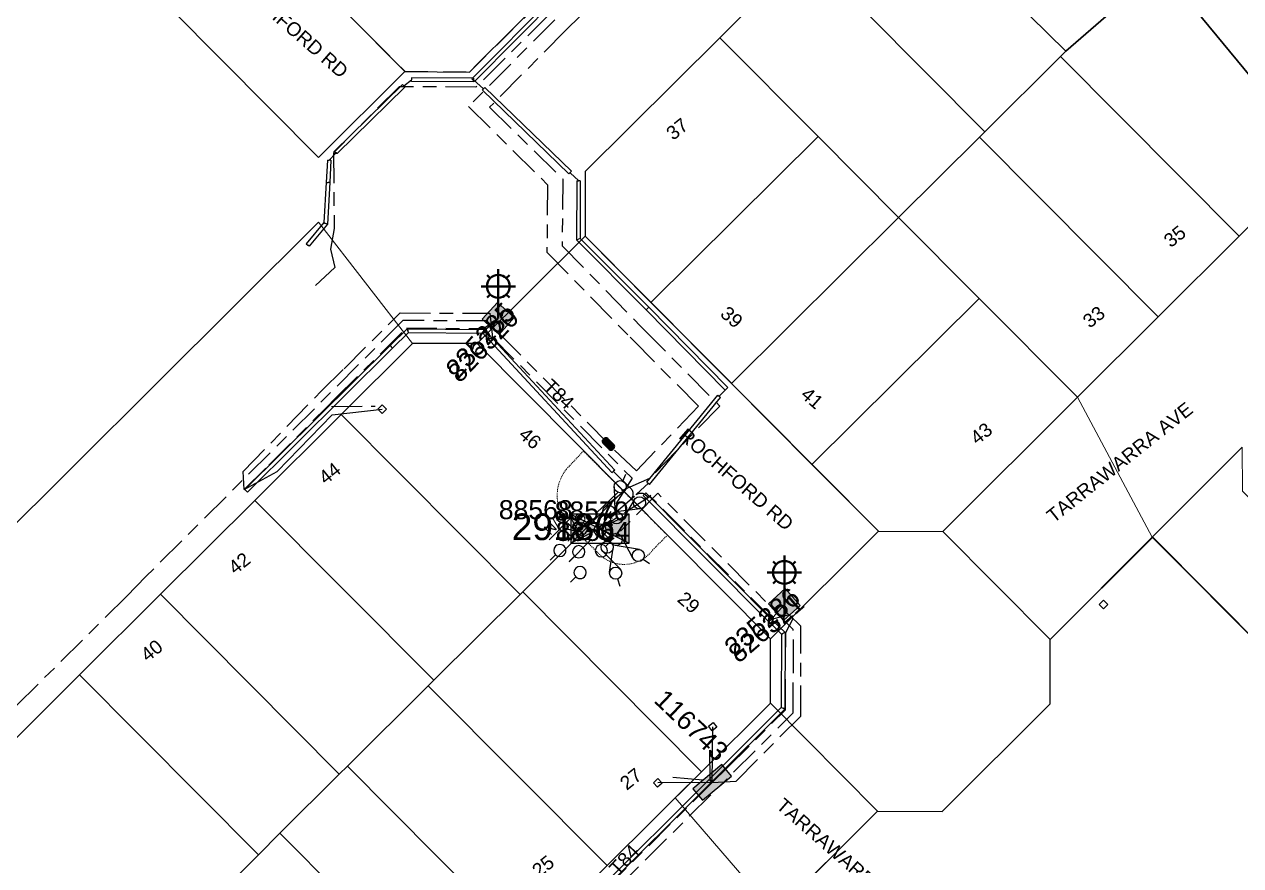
# Model space of a CAD drawing. Header units: metres. Extents: x 293673 to 295365, y 6233764 to 6235163.
# Drawn here: x 294032.5 to 294192.4, y 6234085.8 to 6234196.4 of the extents above; entities that cross this region are included whole.
import ezdxf
from ezdxf.enums import TextEntityAlignment as Align

# ---------------------------------------------------------------- set-up
doc = ezdxf.new("R2010")
doc.units = ezdxf.units.M
for name, pattern in [('Cable Exist UG', [8.2, 4, -1.2, 1.8, -1.2]), ('Dash', [5, 3, -2]), ('HIDDEN', [0.375, 0.25, -0.125]), ('HIDDEN2', [0.1875, 0.125, -0.0625])]:
    doc.linetypes.add(name, pattern=pattern)
doc.layers.get('0').update_dxf_attribs({"color": 6})
for name, color, linetype in [('_USER new lots', 250, 'Continuous'), ('Duct_SP_EXT', 7, 'Continuous'), ('Equip_HV_EXT', 7, 'Continuous'), ('Equip_LV_EXT', 7, 'Continuous'), ('Equip_SP_SL_EXT', 7, 'Continuous'), ('Mains_HV_EXT', 7, 'Continuous'), ('Mains_LV_EXT', 7, 'Continuous'), ('Mains_LV_SL_EXT', 7, 'Continuous'), ('Notes', 7, 'Continuous'), ('Services_SP_EXT', 7, 'Continuous'), ('Sub_SP_EXT', 7, 'Continuous'), ('SupportsUG_SP_LV_EXT', 7, 'Continuous'), ('SupportsUG_SP_LV_SL_EXT', 7, 'Continuous'), ('Trench_SP_EXT', 7, 'Continuous')]:
    doc.layers.add(name, color=color, linetype=linetype)
for name, color, linetype, lineweight in [('Cadastre Developer_SP_EXT', 9, 'Continuous', 5), ('Cadastre Land Parcels_SP_EXT', 9, 'Continuous', 5), ('Cadastre Other Property_SP_EXT', 9, 'HIDDEN', 5), ('Cadastre Roads_SP_EXT', 9, 'Continuous', 5)]:
    doc.layers.add(name, color=color, linetype=linetype, lineweight=lineweight)
doc.styles.add('COLUMN_LABEL', font='arial.ttf')
doc.styles.add('iecARIAL', font='arial.ttf', dxfattribs={"height": 2})
doc.styles.add('POLE_LABEL', font='arial.ttf')
doc.styles.get("Standard").update_dxf_attribs({"font": 'arial.ttf'})
doc.styles.add('SWITCH_LABEL', font='arial.ttf', dxfattribs={"height": 2.5})

# ---------------------------------------------------------------- blocks, each defined once
blk = doc.blocks.new('SUB_PADMOUNT_EXT')
for points in [[(0, 0), (-3.84, 1.92), (-3.84, -1.92)], [(0, 0), (3.84, 1.92), (3.84, -1.92)]]:
    blk.add_hatch(color=256).paths.add_polyline_path(points)
for p, q in [((3.84, 1.92), (-3.84, -1.92)), ((-3.84, 1.92), (3.84, -1.92))]:
    blk.add_line(p, q)
blk.add_lwpolyline([(-3.84, -1.92), (3.84, -1.92), (3.84, 1.92), (-3.84, 1.92)], close=True)
for tag, height, flags, p in [('ASSET_NUM', 3.5, 8, (2, 2)), ('STREET_CODE', 0.2, 9, (1.5, 0)), ('CONSTRUCTED_VOLTAGE', 0.2, 9, (1.5, -0.2)), ('OPERATING_VOLTAGE', 0.2, 9, (1.5, -0.6)), ('ORIENTATION', 0.2, 9, (1.5, -0.8)), ('OWNED_BY', 0.2, 9, (1.5, -1)), ('OPERATED_BY', 0.2, 9, (1.5, -1.2)), ('SECONDARY_VOLTAGE', 0.2, 9, (1.5, -1.6)), ('NO_PHASES', 0.2, 9, (1.5, -0.4)), ('MAINTAINED_BY', 0.2, 9, (1.5, -1.4)), ('STATE', 0.2, 9, (1.5, -1.8)), ('SUBSTATION_TYPE', 0.2, 9, (1.5, -2.2)), ('STREETNAME', 0.2, 9, (1.5, -3)), ('SUBURB', 0.2, 9, (1.5, -3.2)), ('PARENT', 0.2, 9, (1.5, -2)), ('USAGE', 0.2, 9, (1.5, -2.4)), ('LEGEND', 0.2, 9, (1.5, -2.6)), ('LOCATION', 0.2, 9, (1.5, -2.8)), ('Z', 0.2, 1, (1.5, -3.6)), ('NOTES', 0.2, 9, (1.5, -3.4))]:
    blk.add_attdef(tag, text='', height=height, dxfattribs=dict(flags=flags)).set_placement(p, align=Align.MIDDLE_LEFT)
blk = doc.blocks.new('COLUMN_EXT')
blk.add_hatch(color=256).paths.add_polyline_path([(-1.49, 1.48), (-1.49, -1.49), (1.48, -1.49), (1.48, 1.48)])
blk.add_lwpolyline([(-1.49, -1.49), (1.48, -1.49), (1.48, 1.48), (-1.49, 1.48)], close=True)
for tag, height, style, flags, p in [('ASSET_NUM', 2.5, 'COLUMN_LABEL', 8, (2, 2)), ('STRUCTURE_PLANT_NUMBER', 0.2, 'POLE_LABEL', 9, (1.81, 0.03)), ('STREET_CODE', 0.2, 'COLUMN_LABEL', 9, (1.81, -0.2))]:
    blk.add_attdef(tag, text='', height=height, dxfattribs=dict(style=style, flags=flags)).set_placement(p, align=Align.MIDDLE_LEFT)
at = {"flags": 9}
for tag, p in [('COLUMN_TYPE', (1.81, -0.4)), ('OWNED_BY', (1.81, -0.6)), ('STATE', (1.81, -0.8)), ('USAGE', (1.81, -1)), ('STREETNAME', (1.81, -1.6)), ('LEGEND', (1.81, -1.2)), ('LOCATION', (1.81, -1.4)), ('SUBURB', (1.81, -1.8)), ('NOTES', (1.81, -2))]:
    blk.add_attdef(tag, text='', height=0.2, dxfattribs=at).set_placement(p, align=Align.MIDDLE_LEFT)
at = {"flags": 1}
blk.add_attdef('Z', (1.81, -2.35), '', height=0.2, dxfattribs=at)
blk = doc.blocks.new('PILLAR_EXT')
blk.add_hatch(color=256).paths.add_polyline_path([(-2.475, 0.99), (-2.475, -0.99), (2.475, -0.99), (2.475, 0.99)])
blk.add_lwpolyline([(-2.475, -0.99), (2.475, -0.99), (2.475, 0.99), (-2.475, 0.99)], close=True)
at = {"style": 'iecARIAL', "flags": 8}
blk.add_attdef('ASSET_NUM', (1.5, 3.5), '', height=2.5, dxfattribs=at)
for tag, p, flags in [('OWNED_BY', (0, -0.2), 9), ('STATE', (0, -0.4), 9), ('SUPPORT_TYPE', (0, -0.6), 9), ('STREETNAME', (0, -1.8), 9), ('USAGE', (0, -0.8), 9), ('LEGEND', (0, -1), 9), ('LOCATION', (0, -1.2), 9), ('NOTES', (0, -1.4), 9), ('PARENT', (0, -1.6), 9), ('SUBURB', (0, -2), 1)]:
    blk.add_attdef(tag, p, '', height=0.2, dxfattribs=dict(flags=flags))
blk = doc.blocks.new('SL_LANTERN_EXT')
at = {"lineweight": 40}
for p, q in [((0, 1.97), (0, 6.47)), ((-1.46, 5.68), (-1.06, 5.28)), ((1.46, 5.68), (1.06, 5.28)), ((-2.25, 4.22), (2.25, 4.22)), ((-1.46, 2.76), (-1.06, 3.16)), ((0, 0), (0, 2.72)), ((1.46, 2.76), (1.06, 3.16))]:
    blk.add_line(p, q, dxfattribs=at)
blk.add_circle((0, 4.22), 1.5, dxfattribs=at)
at = {"style": 'iecARIAL', "flags": 8}
blk.add_attdef('ASSET_NUM', (1.5, 1.5), '', height=2.5, dxfattribs=at)
for tag, p, height, flags in [('OPERATING_VOLTAGE', (0.98, -1.65), 0.2, 9), ('CONSTRUCTED_VOLTAGE', (0.98, -0.65), 0.2, 9), ('CONTROL_TYPE', (0.98, -0.85), 0.2, 9), ('LANTERN_PURPOSE', (0.98, -1.05), 0.2, 9), ('LANTERN_TYPE', (0.98, -1.25), 0.2, 9), ('NO_PHASES', (0.98, -1.45), 0.2, 9), ('LNUMBER', (2.18, -3.25), 2.5, 8), ('ORIENTATION', (0.98, -1.85), 0.2, 9), ('OWNED_BY', (0.98, -2.05), 0.2, 9), ('STATE', (0.98, -2.25), 0.2, 9), ('USAGE', (0.98, -2.45), 0.2, 9), ('CEXIST', (0.98, -2.65), 0.2, 9), ('CNEW', (0.98, -2.85), 0.2, 9), ('CNUMBER', (0.98, -3.05), 0.2, 9), ('CREMOVE', (0.98, -3.25), 0.2, 9), ('CREPLACE', (0.98, -3.45), 0.2, 9), ('LKINGHEIGHT', (0.98, -3.65), 0.2, 9), ('LBRACKET', (0.98, -3.85), 0.2, 9), ('LBRACKETVOCAB', (0.98, -4.05), 0.2, 9), ('LCATEGORY', (0.98, -4.25), 0.2, 9), ('LCHARGE1', (0.98, -4.45), 0.2, 9), ('LCHARGE1PERCENT', (0.98, -4.65), 0.2, 9), ('LCHARGE2', (0.98, -4.85), 0.2, 9), ('LCHARGE2PERCENT', (0.98, -5.05), 0.2, 9), ('LCHARGE3', (0.98, -5.25), 0.2, 9), ('LCHARGE3PERCENT', (0.98, -5.45), 0.2, 9), ('LEXIST', (0.98, -5.65), 0.2, 9), ('LLAMP', (0.98, -5.85), 0.2, 9), ('LLAMPVOCAB', (0.98, -6.05), 0.2, 9), ('LMAST', (0.98, -6.25), 0.2, 9), ('LMASTVOCAB', (0.98, -6.45), 0.2, 9), ('LNEW', (0.98, -6.65), 0.2, 9), ('LANTNUMBER', (0.98, -6.85), 0.2, 9), ('LOUTREACH', (0.98, -7.25), 0.2, 9), ('LOUTREACHVOCAB', (0.98, -7.45), 0.2, 9), ('LRATECODE', (0.98, -7.65), 0.2, 9), ('LREMOVE', (0.98, -7.85), 0.2, 9), ('LREPLACE', (0.98, -8.05), 0.2, 9), ('STREETNAME', (0.98, -9.25), 0.2, 9), ('SUBURB', (0.98, -9.45), 0.2, 1), ('LTYPE', (0.98, -8.25), 0.2, 9), ('LTYPEVOCAB', (0.98, -8.45), 0.2, 9), ('LEGEND', (0.98, -8.65), 0.2, 9), ('LOCATION', (0.98, -8.85), 0.2, 9), ('NOTES', (0.98, -9.05), 0.2, 9)]:
    blk.add_attdef(tag, p, '', height=height, dxfattribs=dict(flags=flags))
blk = doc.blocks.new('CCP_EXT')
at = {"flags": 9}
for tag, p in [('LIFE_SUPPORT', (0, -1.6)), ('STATE', (0, -1.8)), ('NOTES', (0, -2))]:
    blk.add_attdef(tag, text='', height=0.2, dxfattribs=at).set_placement(p, align=Align.MIDDLE_LEFT)
blk.add_wipeout([(0, 0.57), (0.57, 0), (0, -0.57), (-0.57, 0)])
blk.add_lwpolyline([(-0.57, 0), (0, 0.57), (0.57, 0), (0, -0.57), (-0.57, 0)])
at = {"flags": 1}
blk.add_attdef('Z', (0, 0), '', height=0.2, dxfattribs=at)
at = {"flags": 9}
for tag, p in [('CCP_TYPE', (0, 0)), ('CONSTRUCTED_VOLTAGE', (0, -0.2)), ('OPERATING_VOLTAGE', (0, -0.6)), ('ORIENTATION', (0, -0.8)), ('OWNED_BY', (0, -1)), ('NO_PHASES', (0, -0.4)), ('USAGE', (0, -1.2)), ('LEGEND', (0, -1.4))]:
    blk.add_attdef(tag, text='', height=0.2, dxfattribs=at).set_placement(p, align=Align.MIDDLE_LEFT)
blk = doc.blocks.new('HV_STJ_EXT')
h = blk.add_hatch(color=256)
edge = h.paths.add_edge_path()
edge.add_ellipse((-0.59, 0.13), major_axis=(0.226, 0.226), ratio=1, start_angle=45, end_angle=135)
edge.add_line((-0.91, 0.13), (-0.91, -0.13))
edge.add_ellipse((-0.59, -0.13), major_axis=(0.226, 0.226), ratio=1, start_angle=135, end_angle=225)
edge.add_line((-0.59, -0.45), (0.59, -0.45))
edge.add_ellipse((0.59, -0.13), major_axis=(-0.226, 0.226), ratio=1, start_angle=135, end_angle=225)
edge.add_line((0.91, -0.13), (0.91, 0.13))
edge.add_ellipse((0.59, 0.13), major_axis=(-0.226, 0.226), ratio=1, start_angle=225, end_angle=315)
edge.add_line((0.59, 0.45), (-0.59, 0.45))
blk.add_lwpolyline([(-0.91, 0.13), (-0.91, -0.13, 0.414214), (-0.59, -0.45), (0.59, -0.45, 0.414214), (0.91, -0.13), (0.91, 0.13, 0.414214), (0.59, 0.45), (-0.59, 0.45, 0.414214)], format="xyb", close=True)
for tag, flags, p in [('ORIENTATION', 9, (1.5, 0)), ('Z', 1, (1.5, -0.8)), ('USAGE', 9, (1.5, -0.2)), ('LEGEND', 9, (1.5, -0.4)), ('NOTES', 9, (1.5, -0.6))]:
    blk.add_attdef(tag, text='', height=0.2, dxfattribs=dict(flags=flags)).set_placement(p, align=Align.MIDDLE_LEFT)
blk = doc.blocks.new('LV_UG_DFUSE_CLOSED_EXT')
for points in [[(1, 0), (0, 0)], [(5.04, 0.73), (2.16, -0.72)], [(5.05, -0.71), (2.16, 0.72)], [(6.2, 0.01), (7.2, 0.01)]]:
    blk.add_lwpolyline(points)
for centre in [(1.8, 0), (5.4, 0.01)]:
    blk.add_circle(centre, 0.8)
at = {"flags": 9}
for tag, p in [('ACTUAL_STATUS', (0, 0)), ('CONSTRUCTED_VOLTAGE', (0, -0.2)), ('OPERATING_VOLTAGE', (0, -0.6)), ('ORIENTATION', (0, -0.8)), ('STATE', (0, -1)), ('SWITCH_TYPE', (0, -1.2)), ('NO_PHASES', (0, -0.4)), ('USAGE', (0, -1.4)), ('NOTES', (0, -1.6))]:
    blk.add_attdef(tag, text='', height=0.2, dxfattribs=at).set_placement(p, align=Align.MIDDLE_LEFT)
at = {"flags": 1}
blk.add_attdef('Z', (0, 0), '', height=0.2, dxfattribs=at)
blk = doc.blocks.new('SWG_HOLEC_SU_NO_EXT')
blk.add_line((1.8, -2), (5.8, -2))
for points in [[(1, 0), (0, 0)], [(6.6, 0), (7.6, 0)]]:
    blk.add_lwpolyline(points)
for points in [[(1.8, -0.8, 1), (1.8, 0.8, 1)], [(5.8, -0.8, 1), (5.8, 0.8, 1)]]:
    blk.add_lwpolyline(points, format="xyb", close=True)
at = {"insert": (5.31, -3.64), "char_height": 1.4, "width": 3.8863, "attachment_point": 1, "rotation": 180}
blk.add_mtext('{\\fArial|b0|i0|c0|p34;N/O}', dxfattribs=at)
at = {"style": 'SWITCH_LABEL', "flags": 8}
blk.add_attdef('ASSET_NUM', text='', height=2.5, rotation=179.9544, dxfattribs=at).set_placement((-2.4, 0), align=Align.MIDDLE_LEFT)
at = {"flags": 1}
blk.add_attdef('Z', (0, 0), '', height=0.2, dxfattribs=at)
at = {"flags": 9}
for tag, p in [('ACTUAL_STATUS', (0, -0.4)), ('CONSTRUCTED_VOLTAGE', (0, -0.6)), ('OPERATING_VOLTAGE', (0, -1)), ('ORIENTATION', (0, -1.2)), ('OWNED_BY', (0, -1.4)), ('NO_PHASES', (0, -0.8)), ('PARENT', (0, -1.6)), ('STATE', (0, -1.8)), ('SWITCH_TYPE', (0, -2)), ('STREETNAME', (0, -2.6)), ('SUBURB', (0, -2.8)), ('USAGE', (0, -2.2)), ('LOCATION', (0, -2.4)), ('NOTES', (0, -3))]:
    blk.add_attdef(tag, text='', height=0.2, dxfattribs=at).set_placement(p, align=Align.MIDDLE_LEFT)
at = {"style": 'SWITCH_LABEL', "flags": 9}
blk.add_attdef('STREET_CODE', text='', height=0.2, dxfattribs=at).set_placement((0, -0.2), align=Align.MIDDLE_LEFT)
blk = doc.blocks.new('SWG_HOLEC_SU_EXT')
blk.add_line((1.8, -2), (5.8, -2))
for points in [[(1, 0), (0, 0)], [(6.6, 0), (7.6, 0)]]:
    blk.add_lwpolyline(points)
for points in [[(1.8, -0.8, 1), (1.8, 0.8, 1)], [(5.8, -0.8, 1), (5.8, 0.8, 1)]]:
    blk.add_lwpolyline(points, format="xyb", close=True)
at = {"style": 'SWITCH_LABEL', "flags": 8}
blk.add_attdef('ASSET_NUM', text='', height=2.5, rotation=179.9544, dxfattribs=at).set_placement((-2.4, 0), align=Align.MIDDLE_LEFT)
at = {"flags": 1}
blk.add_attdef('Z', (0, 0), '', height=0.2, dxfattribs=at)
at = {"flags": 9}
for tag, p in [('ACTUAL_STATUS', (0, -0.4)), ('CONSTRUCTED_VOLTAGE', (0, -0.6)), ('OPERATING_VOLTAGE', (0, -1)), ('ORIENTATION', (0, -1.2)), ('OWNED_BY', (0, -1.4)), ('NO_PHASES', (0, -0.8)), ('PARENT', (0, -1.6)), ('STATE', (0, -1.8)), ('SWITCH_TYPE', (0, -2)), ('STREETNAME', (0, -2.6)), ('SUBURB', (0, -2.8)), ('USAGE', (0, -2.2)), ('LOCATION', (0, -2.4)), ('NOTES', (0, -3))]:
    blk.add_attdef(tag, text='', height=0.2, dxfattribs=at).set_placement(p, align=Align.MIDDLE_LEFT)
at = {"style": 'SWITCH_LABEL', "flags": 9}
blk.add_attdef('STREET_CODE', text='', height=0.2, dxfattribs=at).set_placement((0, -0.2), align=Align.MIDDLE_LEFT)
blk = doc.blocks.new('A$C12BB781C')
at = {"layer": '_USER new lots'}
for p, q in [((294167.33, 6234115.55), (294180.84, 6234128.98)), ((294167.31, 6234107.07), (294167.33, 6234115.55)), ((294153.13, 6234092.96), (294167.31, 6234107.07)), ((294131.14, 6234079.55), (294144.64, 6234092.98)), ((294144.64, 6234092.98), (294153.13, 6234092.96))]:
    blk.add_line(p, q, dxfattribs=at)
at = {"layer": '_USER new lots', "transparency": 33554684}
blk.add_line((294180.84, 6234128.98), (294239.74, 6234069.64), dxfattribs=at)
at = {"layer": '_USER new lots', "linetype": 'Continuous'}
for points in [[(294180.26, 6234202.29), (294160, 6234228.53), (294159.06, 6234227.8), (294158.13, 6234227.07), (294157.21, 6234226.33), (294156.29, 6234225.59), (294155.37, 6234224.84), (294154.46, 6234224.08), (294153.56, 6234223.32), (294152.66, 6234222.55), (294151.76, 6234221.78), (294150.87, 6234221), (294149.99, 6234220.21), (294149.11, 6234219.42), (294148.24, 6234218.62), (294147.37, 6234217.82), (294146.5, 6234217.01), (294145.65, 6234216.2), (294169.4, 6234192.83), (294180.26, 6234202.29)], [(294092.09, 6234191.2), (294109.43, 6234208.44), (294097.56, 6234220.38), (294074.87, 6234197.81), (294082.49, 6234190.15), (294091, 6234190.1), (294092.09, 6234191.2)], [(294168.69, 6234192.12), (294169.4, 6234192.83), (294145.65, 6234216.2), (294144.79, 6234215.38), (294143.95, 6234214.55), (294143.11, 6234213.72), (294135.24, 6234205.9), (294158.75, 6234182.26), (294168.69, 6234192.12)], [(294203.51, 6234179), (294204.2, 6234179.56), (294204.9, 6234180.11), (294205.61, 6234180.66), (294206.31, 6234181.2), (294207.03, 6234181.74), (294207.74, 6234182.27), (294208.47, 6234182.79), (294209.19, 6234183.31), (294209.92, 6234183.83), (294210.66, 6234184.33), (294211.39, 6234184.83), (294212.14, 6234185.33), (294212.88, 6234185.82), (294213.63, 6234186.3), (294196.06, 6234213.84), (294191.99, 6234210.93), (294181.93, 6234203.75), (294202.82, 6234178.44), (294203.51, 6234179)], [(294158.04, 6234181.55), (294158.75, 6234182.26), (294135.24, 6234205.9), (294123.89, 6234194.61), (294136.82, 6234181.63), (294147.4, 6234170.98), (294158.04, 6234181.55)], [(294195.25, 6234171.58), (294195.91, 6234172.23), (294196.58, 6234172.87), (294197.25, 6234173.52), (294197.93, 6234174.15), (294198.61, 6234174.78), (294199.3, 6234175.4), (294199.99, 6234176.02), (294200.69, 6234176.63), (294201.39, 6234177.24), (294202.1, 6234177.84), (294202.82, 6234178.44), (294181.93, 6234203.75), (294180.26, 6234202.29), (294169.4, 6234192.83), (294168.69, 6234192.12), (294192.17, 6234168.52), (294195.25, 6234171.58)], [(294136.82, 6234181.63), (294123.89, 6234194.61), (294106.2, 6234177.01), (294106.18, 6234168.53), (294114.85, 6234159.81), (294136.82, 6234181.63)], [(294192.17, 6234168.52), (294168.69, 6234192.12), (294158.75, 6234182.26), (294158.04, 6234181.55), (294181.54, 6234157.94), (294192.17, 6234168.52)], [(294147.4, 6234170.98), (294136.82, 6234181.63), (294114.85, 6234159.81), (294125.43, 6234149.17), (294147.4, 6234170.98)], [(294181.54, 6234157.94), (294158.04, 6234181.55), (294147.4, 6234170.98), (294157.98, 6234160.36), (294170.9, 6234147.36), (294181.54, 6234157.94)], [(294157.98, 6234160.36), (294147.4, 6234170.98), (294125.43, 6234149.17), (294136.01, 6234138.53), (294157.98, 6234160.36)], [(294170.9, 6234147.36), (294157.98, 6234160.36), (294136.01, 6234138.53), (294144.74, 6234129.76), (294153.23, 6234129.73), (294170.9, 6234147.36)], [(294097.98, 6234121.81), (294111.25, 6234135.06), (294092, 6234154.42), (294083.51, 6234154.45), (294074.11, 6234145.1), (294097.63, 6234121.46), (294097.98, 6234121.81)], [(294130.54, 6234107.16), (294130.56, 6234115.65), (294111.25, 6234135.06), (294097.98, 6234121.81), (294121.5, 6234098.17), (294130.54, 6234107.16)], [(294121.5, 6234098.17), (294097.98, 6234121.81), (294097.63, 6234121.46), (294086.28, 6234110.18), (294085.57, 6234109.47), (294109.09, 6234085.83), (294121.5, 6234098.17)], [(294109.09, 6234085.83), (294085.57, 6234109.47), (294074.94, 6234098.89), (294098.45, 6234075.25), (294109.09, 6234085.83)]]:
    blk.add_lwpolyline(points, close=True, dxfattribs=at)

msp = doc.modelspace()

# ---------------------------------------------------------------- linework, layer by layer
at = {"layer": 'Cadastre Developer_SP_EXT', "linetype": 'Dash'}
msp.add_lwpolyline([(294109.33, 6234208.39), (294097.56, 6234220.38), (294074.87, 6234197.81), (294082.53, 6234190.17), (294091.02, 6234190.11), (294100.09, 6234199.1), (294109.33, 6234208.39)], close=True, dxfattribs=at)
at = {"layer": 'Cadastre Land Parcels_SP_EXT', "linetype": 'Continuous'}
for points in [[(294180.26, 6234202.29), (294160, 6234228.53), (294159.06, 6234227.8), (294158.13, 6234227.07), (294157.21, 6234226.33), (294156.29, 6234225.59), (294155.37, 6234224.84), (294154.46, 6234224.08), (294153.56, 6234223.32), (294152.66, 6234222.55), (294151.76, 6234221.78), (294150.87, 6234221), (294149.99, 6234220.21), (294149.11, 6234219.42), (294148.24, 6234218.62), (294147.37, 6234217.82), (294146.5, 6234217.01), (294145.65, 6234216.2), (294169.4, 6234192.83), (294180.26, 6234202.29)], [(294092.09, 6234191.2), (294109.43, 6234208.44), (294097.56, 6234220.38), (294074.87, 6234197.81), (294082.49, 6234190.15), (294091, 6234190.1), (294092.09, 6234191.2)], [(294168.69, 6234192.12), (294169.4, 6234192.83), (294145.65, 6234216.2), (294144.79, 6234215.38), (294143.95, 6234214.55), (294143.11, 6234213.72), (294135.24, 6234205.9), (294158.75, 6234182.26), (294168.69, 6234192.12)], [(294203.51, 6234179), (294204.2, 6234179.56), (294204.9, 6234180.11), (294205.61, 6234180.66), (294206.31, 6234181.2), (294207.03, 6234181.74), (294207.74, 6234182.27), (294208.47, 6234182.79), (294209.19, 6234183.31), (294209.92, 6234183.83), (294210.66, 6234184.33), (294211.39, 6234184.83), (294212.14, 6234185.33), (294212.88, 6234185.82), (294213.63, 6234186.3), (294196.06, 6234213.84), (294191.99, 6234210.93), (294181.93, 6234203.75), (294202.82, 6234178.44), (294203.51, 6234179)], [(294158.04, 6234181.55), (294158.75, 6234182.26), (294135.24, 6234205.9), (294123.89, 6234194.61), (294136.82, 6234181.63), (294147.4, 6234170.98), (294158.04, 6234181.55)], [(294195.25, 6234171.58), (294195.91, 6234172.23), (294196.58, 6234172.87), (294197.25, 6234173.52), (294197.93, 6234174.15), (294198.61, 6234174.78), (294199.3, 6234175.4), (294199.99, 6234176.02), (294200.69, 6234176.63), (294201.39, 6234177.24), (294202.1, 6234177.84), (294202.82, 6234178.44), (294181.93, 6234203.75), (294180.26, 6234202.29), (294169.4, 6234192.83), (294168.69, 6234192.12), (294192.17, 6234168.52), (294195.25, 6234171.58)], [(294136.82, 6234181.63), (294123.89, 6234194.61), (294106.2, 6234177.01), (294106.18, 6234168.53), (294114.85, 6234159.81), (294136.82, 6234181.63)], [(294192.17, 6234168.52), (294168.69, 6234192.12), (294158.75, 6234182.26), (294158.04, 6234181.55), (294181.54, 6234157.94), (294192.17, 6234168.52)], [(294147.4, 6234170.98), (294136.82, 6234181.63), (294114.85, 6234159.81), (294125.43, 6234149.17), (294147.4, 6234170.98)], [(294181.54, 6234157.94), (294158.04, 6234181.55), (294147.4, 6234170.98), (294157.98, 6234160.36), (294170.9, 6234147.36), (294181.54, 6234157.94)], [(294157.98, 6234160.36), (294147.4, 6234170.98), (294125.43, 6234149.17), (294136.01, 6234138.53), (294157.98, 6234160.36)], [(294170.9, 6234147.36), (294157.98, 6234160.36), (294136.01, 6234138.53), (294144.74, 6234129.76), (294153.23, 6234129.73), (294170.9, 6234147.36)], [(294097.98, 6234121.81), (294111.25, 6234135.06), (294092, 6234154.42), (294083.51, 6234154.45), (294074.11, 6234145.1), (294097.63, 6234121.46), (294097.98, 6234121.81)], [(294097.63, 6234121.46), (294074.11, 6234145.1), (294062.77, 6234133.82), (294086.28, 6234110.18), (294097.63, 6234121.46)], [(294130.54, 6234107.16), (294130.56, 6234115.65), (294111.25, 6234135.06), (294097.98, 6234121.81), (294121.5, 6234098.17), (294130.54, 6234107.16)], [(294074.94, 6234098.89), (294085.57, 6234109.47), (294086.28, 6234110.18), (294062.77, 6234133.82), (294050.36, 6234121.48), (294073.87, 6234097.83), (294074.94, 6234098.89)], [(294066.07, 6234090.08), (294073.87, 6234097.83), (294050.36, 6234121.48), (294039.72, 6234110.9), (294063.24, 6234087.26), (294066.07, 6234090.08)], [(294121.5, 6234098.17), (294097.98, 6234121.81), (294097.63, 6234121.46), (294086.28, 6234110.18), (294085.57, 6234109.47), (294109.09, 6234085.83), (294121.5, 6234098.17)], [(294109.09, 6234085.83), (294085.57, 6234109.47), (294074.94, 6234098.89), (294098.45, 6234075.25), (294109.09, 6234085.83)], [(294098.45, 6234075.25), (294074.94, 6234098.89), (294073.87, 6234097.83), (294066.07, 6234090.08), (294089.59, 6234066.44), (294098.45, 6234075.25)], [(294089.59, 6234066.44), (294066.07, 6234090.08), (294063.24, 6234087.26), (294057.21, 6234081.26), (294080.72, 6234057.62), (294089.59, 6234066.44)]]:
    msp.add_lwpolyline(points, close=True, dxfattribs=at)
msp.add_lwpolyline([(294227.08, 6234082.5), (294180.75, 6234128.97), (294180.75, 6234128.97), (294167.33, 6234115.55), (294167.31, 6234107.07), (294153.13, 6234092.96), (294144.64, 6234092.98), (294131.11, 6234079.53), (294178.16, 6234032.27), (294185.29, 6234039.35), (294199.39, 6234025.17)], dxfattribs=at)
at = {"layer": 'Cadastre Other Property_SP_EXT', "linetype": 'HIDDEN2'}
msp.add_lwpolyline([(294105.97, 6234140.3), (294103.73, 6234137.93), (294103.73, 6234137.93, 0.352349), (294103.78, 6234130.9), (294103.78, 6234130.9), (294107.75, 6234127.08), (294107.75, 6234127.08, 0.486286), (294115.06, 6234127.29), (294115.06, 6234127.29), (294117, 6234129.25), (294105.97, 6234140.3)], format="xyb", close=True, dxfattribs=at)
at = {"layer": 'Cadastre Roads_SP_EXT', "linetype": 'Continuous'}
for points in [[(294082.49, 6234190.15), (294074.87, 6234197.81), (294066.05, 6234206.67), (294055.47, 6234217.31), (294048.42, 6234224.4), (294037.31, 6234212.88), (294040.59, 6234209.58), (294051.86, 6234198.25), (294071.15, 6234178.87), (294082.49, 6234190.15)], [(294144.74, 6234129.76), (294106.18, 6234168.53), (294092, 6234154.42), (294130.56, 6234115.65), (294144.74, 6234129.76)], [(294235.54, 6234092.01), (294192.63, 6234135.04), (294192.57, 6234140.79), (294180.75, 6234128.97), (294227.08, 6234082.5), (294235.54, 6234092.01)]]:
    msp.add_lwpolyline(points, close=True, dxfattribs=at)
at = {"layer": 'Duct_SP_EXT'}
for p, q in [((294109.93, 6234207.96), (294091.3, 6234189.19)), ((294110.27, 6234207.62), (294091.64, 6234188.85)), ((294091.53, 6234189.27), (294083.38, 6234189.32)), ((294083.38, 6234189.32), (294083.38, 6234189.08)), ((294091.53, 6234189.27), (294091.53, 6234189.03)), ((294082.18, 6234188.47), (294073.14, 6234179.61)), ((294082.51, 6234188.13), (294073.61, 6234179.4)), ((294082.18, 6234188.47), (294082.35, 6234188.3)), ((294082.51, 6234188.13), (294082.35, 6234188.3)), ((294083.38, 6234188.84), (294083.38, 6234189.08)), ((294091.52, 6234188.79), (294083.38, 6234188.84)), ((294091.3, 6234189.19), (294091.47, 6234189.02)), ((294091.64, 6234188.85), (294091.47, 6234189.02)), ((294091.52, 6234188.79), (294091.53, 6234189.03)), ((294092.68, 6234187.72), (294092.85, 6234187.89)), ((294092.68, 6234187.72), (294104.05, 6234176.71)), ((294093.02, 6234188.07), (294092.85, 6234187.89)), ((294093.02, 6234188.07), (294104.38, 6234177.06)), ((294072.3, 6234178.53), (294072.16, 6234175.6)), ((294072.3, 6234178.53), (294072.54, 6234178.52)), ((294072.77, 6234178.5), (294072.54, 6234178.52)), ((294072.77, 6234178.5), (294072.64, 6234175.58)), ((294073.14, 6234179.61), (294073.13, 6234179.42)), ((294073.13, 6234179.42), (294073.37, 6234179.41)), ((294073.14, 6234179.61), (294073.38, 6234179.51)), ((294073.61, 6234179.4), (294073.37, 6234179.41)), ((294073.61, 6234179.4), (294073.38, 6234179.51)), ((294073.61, 6234179.4), (294073.61, 6234179.4)), ((294104.05, 6234176.71), (294104.22, 6234176.89)), ((294104.38, 6234177.06), (294104.22, 6234176.89)), ((294072.16, 6234175.6), (294071.84, 6234170.31)), ((294072.16, 6234175.6), (294072.16, 6234175.6)), ((294072.16, 6234175.6), (294072.4, 6234175.59)), ((294072.16, 6234175.6), (294072.4, 6234175.59)), ((294072.64, 6234175.58), (294072.31, 6234170.12)), ((294072.64, 6234175.58), (294072.4, 6234175.59)), ((294072.64, 6234175.58), (294072.4, 6234175.59)), ((294072.64, 6234175.58), (294072.64, 6234175.58)), ((294105.08, 6234175.81), (294105.07, 6234168.03)), ((294105.08, 6234175.81), (294105.32, 6234175.81)), ((294105.56, 6234175.81), (294105.32, 6234175.81)), ((294105.56, 6234175.81), (294105.55, 6234168.22)), ((294071.84, 6234170.31), (294069.53, 6234167.52)), ((294072.31, 6234170.12), (294069.9, 6234167.22)), ((294071.84, 6234170.31), (294072.08, 6234170.21)), ((294072.31, 6234170.12), (294072.08, 6234170.21)), ((294069.53, 6234167.52), (294069.72, 6234167.37)), ((294069.9, 6234167.22), (294069.72, 6234167.37)), ((294105.07, 6234168.03), (294105.31, 6234168.12)), ((294105.07, 6234168.03), (294114.22, 6234158.85)), ((294105.55, 6234168.22), (294105.31, 6234168.12)), ((294105.55, 6234168.22), (294114.56, 6234159.19)), ((294114.22, 6234158.85), (294114.39, 6234159.02)), ((294114.22, 6234158.86), (294114.39, 6234159.02)), ((294114.22, 6234158.85), (294114.22, 6234158.86)), ((294114.22, 6234158.86), (294124.61, 6234148.3)), ((294114.56, 6234159.19), (294114.39, 6234159.02)), ((294114.56, 6234159.19), (294114.39, 6234159.02)), ((294114.56, 6234159.19), (294114.56, 6234159.19)), ((294114.56, 6234159.19), (294124.95, 6234148.63)), ((294080.55, 6234154.16), (294082.79, 6234156.38)), ((294080.88, 6234153.82), (294082.99, 6234155.89)), ((294082.79, 6234156.38), (294092.83, 6234156.27)), ((294082.79, 6234156.38), (294082.89, 6234156.14)), ((294082.99, 6234155.89), (294082.89, 6234156.14)), ((294082.99, 6234155.89), (294092.82, 6234155.79)), ((294092.65, 6234155.87), (294092.83, 6234156.03)), ((294092.65, 6234155.87), (294109.72, 6234137.47)), ((294092.82, 6234155.79), (294092.83, 6234156.03)), ((294092.83, 6234156.27), (294092.83, 6234156.03)), ((294093, 6234156.19), (294092.83, 6234156.03)), ((294093, 6234156.19), (294110.08, 6234137.8)), ((294080.55, 6234154.16), (294080.55, 6234154.16)), ((294080.55, 6234154.16), (294080.71, 6234153.99)), ((294080.55, 6234154.16), (294080.71, 6234153.99)), ((294080.88, 6234153.82), (294080.71, 6234153.99)), ((294080.88, 6234153.82), (294080.71, 6234153.99)), ((294080.88, 6234153.82), (294080.88, 6234153.82)), ((294114.3, 6234136.22), (294123.63, 6234147.66)), ((294123.63, 6234147.66), (294123.82, 6234147.5)), ((294124.61, 6234148.3), (294124.78, 6234148.47)), ((294124.95, 6234148.63), (294124.78, 6234148.47)), ((294114.67, 6234135.92), (294124, 6234147.35)), ((294124, 6234147.35), (294123.82, 6234147.5)), ((294109.72, 6234137.47), (294109.9, 6234137.64)), ((294110.08, 6234137.8), (294109.9, 6234137.64)), ((294061.47, 6234135.25), (294061.64, 6234135.08)), ((294061.81, 6234134.91), (294061.64, 6234135.08)), ((294114.3, 6234136.22), (294114.49, 6234136.07)), ((294114.67, 6234135.92), (294114.49, 6234136.07)), ((294113.82, 6234134.47), (294113.99, 6234134.64)), ((294113.82, 6234134.47), (294130.36, 6234117.85)), ((294114.16, 6234134.81), (294113.99, 6234134.64)), ((294114.16, 6234134.81), (294130.7, 6234118.19)), ((294130.36, 6234117.85), (294130.53, 6234118.02)), ((294130.37, 6234117.85), (294130.53, 6234118.02)), ((294130.37, 6234117.85), (294131.99, 6234116.26)), ((294130.7, 6234118.19), (294130.53, 6234118.02)), ((294130.7, 6234118.19), (294130.53, 6234118.02)), ((294130.7, 6234118.19), (294132.47, 6234116.46)), ((294131.99, 6234116.26), (294131.98, 6234106.6)), ((294131.99, 6234116.26), (294132.23, 6234116.36)), ((294132.47, 6234116.46), (294132.23, 6234116.36)), ((294132.47, 6234116.46), (294132.46, 6234106.4)), ((294131.98, 6234106.6), (294132.22, 6234106.5)), ((294132.46, 6234106.4), (294132.22, 6234106.5)), ((294122.48, 6234097.14), (294122.65, 6234096.97)), ((294122.56, 6234097.21), (294122.73, 6234097.04)), ((294122.82, 6234096.8), (294122.65, 6234096.97)), ((294122.89, 6234096.87), (294122.73, 6234097.04))]:
    msp.add_line(p, q, dxfattribs=at)
at = {"layer": 'Mains_HV_EXT', "linetype": 'Cable Exist UG'}
for points in [[(294105.61, 6234197.53), (294103.61, 6234195.55), (294093.63, 6234185.47), (294103.26, 6234176.04), (294103.17, 6234167.27), (294113.53, 6234156.66), (294113.92, 6234156.26), (294123.89, 6234146.21), (294114.65, 6234136.68), (294110.47, 6234134.87), (294107, 6234131.48), (294108.09, 6234130.07)], [(294102.2, 6234196.97), (294090.88, 6234185.57), (294101.26, 6234175.28), (294101.26, 6234175.28), (294101.17, 6234166.44), (294112.11, 6234155.25), (294112.5, 6234154.85), (294112.5, 6234154.85), (294121.09, 6234146.19), (294112.96, 6234137.71), (294109.22, 6234141.2)]]:
    msp.add_lwpolyline(points, dxfattribs=at)
at = {"layer": 'Mains_LV_EXT', "linetype": 'Cable Exist UG'}
msp.add_lwpolyline([(294133.4, 6234229.58), (294129.85, 6234226.08), (294130.38, 6234223.56), (294130.38, 6234223.56), (294129.32, 6234222.63), (294123.27, 6234216.61), (294117.95, 6234211.34), (294113.95, 6234207.33), (294111.27, 6234204.91), (294109.54, 6234205.72), (294101.49, 6234197.68), (294091.84, 6234188.11), (294081.73, 6234188.17), (294073.12, 6234179.5), (294073.12, 6234179.5), (294073.19, 6234169.52), (294072.7, 6234166.82), (294073.27, 6234164.43), (294070.73, 6234162.03)], dxfattribs=at)
at = {"layer": 'Trench_SP_EXT', "linetype": 'Cable Exist UG'}
for points in [[(294082.35, 6234188.3), (294083.38, 6234189.08)], [(294092.85, 6234187.87), (294091.52, 6234189.07)], [(294072.54, 6234178.52), (294073.37, 6234179.41)], [(294104.25, 6234176.82), (294105.33, 6234175.84)], [(294092.83, 6234156.03), (294094.77, 6234157.72)], [(294123.82, 6234147.5), (294124.78, 6234148.47)], [(294114.51, 6234136.07), (294112.96, 6234134.65)], [(294130.53, 6234118.02), (294132.38, 6234120.13)], [(294117.7, 6234097.44), (294122.63, 6234097.01), (294122.59, 6234101.7)]]:
    msp.add_lwpolyline(points, dxfattribs=at)
for points in [[(294112.13, 6234133.91, 0.455335), (294112.28, 6234135.28), (294112.28, 6234135.28), (294109.98, 6234137.58)], [(294109.64, 6234131.77), (294112.86, 6234134.53), (294112.86, 6234134.53, -0.30806), (294114.12, 6234134.57), (294114.12, 6234134.57), (294114.51, 6234134.26)]]:
    msp.add_lwpolyline(points, format="xyb", dxfattribs=at)

# ---------------------------------------------------------------- block references
at = {"layer": 'Equip_HV_EXT', "rotation": 315.5562523035481}
msp.add_blockref('HV_STJ_EXT', (294109.26, 6234141.23), dxfattribs=at)
at = {"layer": 'Equip_HV_EXT'}
ref = msp.add_blockref('SWG_HOLEC_SU_NO_EXT', (294106.95, 6234131.35), dxfattribs=dict(at, rotation=225.3156241279031))
ref.add_attrib('ASSET_NUM', '88568', dxfattribs={"layer": '0', "height": 2.5, "style": 'SWITCH_LABEL'}).set_placement((294104.55, 6234132.6), align=Align.MIDDLE_RIGHT)
ref = msp.add_blockref('SWG_HOLEC_SU_NO_EXT', (294109.44, 6234131.18), dxfattribs=dict(at, rotation=225.1150599401397))
ref.add_attrib('ASSET_NUM', '88570', dxfattribs={"layer": '0', "height": 2.5, "style": 'SWITCH_LABEL'}).set_placement((294107.04, 6234132.43), align=Align.MIDDLE_CENTER)
ref = msp.add_blockref('SWG_HOLEC_SU_EXT', (294109.58, 6234128.49), dxfattribs=dict(at, rotation=225.6661996227777))
ref.add_attrib('ASSET_NUM', '88564', dxfattribs={"layer": '0', "height": 2.5, "style": 'SWITCH_LABEL'}).set_placement((294107.18, 6234129.74), align=Align.MIDDLE_CENTER)
at = {"layer": 'Equip_LV_EXT'}
for p, rotation in [((294108.55, 6234130.71), 65.28092010407568), ((294108.82, 6234130.53), 33.26386172108157), ((294108.81, 6234129.75), 323.9999999316869), ((294108.53, 6234129.39), 287.9999998838585)]:
    msp.add_blockref('LV_UG_DFUSE_CLOSED_EXT', p, dxfattribs=dict(at, rotation=rotation))
at = {"layer": 'Equip_SP_SL_EXT'}
ref = msp.add_blockref('SL_LANTERN_EXT', (294094.77, 6234157.72), dxfattribs=at)
ref.add_attrib('ASSET_NUM', '235285', dxfattribs={"layer": '0', "height": 2.5, "rotation": 48.5756, "style": 'iecARIAL'}).set_placement((294096.27, 6234159.22), align=Align.MIDDLE_RIGHT)
ref = msp.add_blockref('SL_LANTERN_EXT', (294132.38, 6234120.13), dxfattribs=at)
ref.add_attrib('ASSET_NUM', '235286', dxfattribs={"layer": '0', "height": 2.5, "rotation": 40.5128, "style": 'iecARIAL'}).set_placement((294133.88, 6234121.63), align=Align.MIDDLE_RIGHT)
at = {"layer": 'Sub_SP_EXT'}
ref = msp.add_blockref('SUB_PADMOUNT_EXT', (294108.13, 6234130.1), dxfattribs=at)
ref.add_attrib('ASSET_NUM', '29186', dxfattribs={"layer": '0', "height": 3.5}).set_placement((294110.13, 6234130.35), align=Align.MIDDLE_RIGHT)
at = {"layer": 'SupportsUG_SP_LV_EXT'}
ref = msp.add_blockref('PILLAR_EXT', (294122.89, 6234096.76), dxfattribs=dict(at, rotation=39.91427872386507))
ref.add_attrib('ASSET_NUM', '116743', dxfattribs={"layer": '0', "height": 2.5, "rotation": 316.3103, "style": 'iecARIAL'}).set_placement((294124.39, 6234100.26), align=Align.MIDDLE_RIGHT)
at = {"layer": 'SupportsUG_SP_LV_SL_EXT'}
ref = msp.add_blockref('COLUMN_EXT', (294094.77, 6234157.72), dxfattribs=dict(at, rotation=228.1967625925172))
ref.add_attrib('ASSET_NUM', '826320', dxfattribs={"layer": '0', "height": 2.5, "rotation": 46.8476, "style": 'COLUMN_LABEL'}).set_placement((294096.77, 6234158.47), align=Align.MIDDLE_RIGHT)
ref = msp.add_blockref('COLUMN_EXT', (294132.38, 6234120.13), dxfattribs=dict(at, rotation=221.987212423928))
ref.add_attrib('ASSET_NUM', '826321', dxfattribs={"layer": '0', "height": 2.5, "rotation": 40.7942, "style": 'COLUMN_LABEL'}).set_placement((294134.38, 6234120.88), align=Align.MIDDLE_RIGHT)

# ---------------------------------------------------------------- texts
at = {"layer": 'Cadastre Land Parcels_SP_EXT'}
for s, rotation, p in [('37', 38.4121, (294117.76, 6234181.04)), ('35', 38.4156, (294183.17, 6234166.94)), ('39', 318.8306, (294123.82, 6234158.14)), ('33', 38.4161, (294172.53, 6234156.36)), ('41', 318.8258, (294134.4, 6234147.51)), ('46', 318.8269, (294097.32, 6234142.24)), ('43', 38.4844, (294157.73, 6234141.04)), ('44', 38.4181, (294072.07, 6234135.81)), ('42', 38.4596, (294060.19, 6234123.99)), ('29', 318.8281, (294118.17, 6234120.65)), ('40', 38.4596, (294048.67, 6234112.53)), ('27', 38.2583, (294111.66, 6234095.65)), ('25', 38.4596, (294100.13, 6234084.19))]:
    msp.add_text(s, height=1.8, rotation=rotation, dxfattribs=at).set_placement(p)
at = {"layer": 'Cadastre Roads_SP_EXT'}
for s, rotation, p in [('ROCHFORD RD', 318.8404, (294059.85, 6234201.58)), ('TARRAWARRA AVE', 38.4844, (294167.78, 6234130.77)), ('ROCHFORD RD', 318.9542, (294118.37, 6234142.09)), ('TARRAWARRA AVE', 318.8297, (294131.17, 6234093.5))]:
    msp.add_text(s, height=1.8, rotation=rotation, dxfattribs=at).set_placement(p)
at = {"layer": 'Mains_LV_EXT'}
for rotation, p in [(316.1418, (294100.56, 6234148.62)), (46.6694, (294110.5, 6234084.41))]:
    msp.add_text('T84', height=1.8, rotation=rotation, dxfattribs=at).set_placement(p)

# ---------------------------------------------------------------- next in the draw order: block references
at = {"layer": 'Services_SP_EXT'}
msp.add_blockref('CCP_EXT', (294079.5, 6234145.8), dxfattribs=at)
for p, rotation in [((294174.35, 6234120.14), 90.0000000000002), ((294122.96, 6234104.09), 261.9142789735612), ((294115.74, 6234096.7), 357.9142788901863)]:
    msp.add_blockref('CCP_EXT', p, dxfattribs=dict(at, rotation=rotation))

# ---------------------------------------------------------------- next in the draw order: linework, layer by layer
at = {"layer": 'Cadastre Roads_SP_EXT', "linetype": 'Continuous'}
msp.add_lwpolyline([(294028.38, 6234099.61), (294039.72, 6234110.9), (294050.36, 6234121.48), (294062.77, 6234133.82), (294074.11, 6234145.1), (294083.51, 6234154.45), (294071.14, 6234170.36), (294060.36, 6234159.64), (294049.65, 6234148.99), (294039.02, 6234138.41), (294028.38, 6234127.83)], dxfattribs=at)
for points in [[(294180.75, 6234128.97), (294170.9, 6234147.36), (294153.23, 6234129.73), (294167.33, 6234115.55), (294180.75, 6234128.97)], [(294144.64, 6234092.98), (294130.54, 6234107.16), (294121.5, 6234098.17), (294118.04, 6234094.73), (294131.11, 6234079.53), (294144.64, 6234092.98)]]:
    msp.add_lwpolyline(points, close=True, dxfattribs=at)
at = {"layer": 'Duct_SP_EXT'}
for p, q in [((294061.47, 6234135.25), (294080.55, 6234154.16)), ((294061.81, 6234134.91), (294080.88, 6234153.82)), ((294131.98, 6234106.6), (294122.56, 6234097.21)), ((294132.46, 6234106.4), (294122.89, 6234096.87)), ((294122.48, 6234097.14), (294099.27, 6234074.06)), ((294122.82, 6234096.8), (294099.61, 6234073.72))]:
    msp.add_line(p, q, dxfattribs=at)
at = {"layer": 'Mains_HV_EXT', "linetype": 'Cable Exist UG'}
for points in [[(294109.27, 6234141.25), (294093.25, 6234157.41), (294082.22, 6234157.44), (294048.45, 6234123.81), (294045.92, 6234121.24), (294045.92, 6234121.24), (294026.56, 6234102.01), (294015.29, 6234090.65), (293970.06, 6234045.92), (293949.09, 6234024.86)], [(293980.33, 6233953.55), (294133.54, 6234105.9), (294133.57, 6234111.53), (294133.57, 6234111.53), (294133.56, 6234116.87), (294115.75, 6234134.75), (294109.58, 6234128.49), (294108.13, 6234130.1)]]:
    msp.add_lwpolyline(points, dxfattribs=at)
at = {"layer": 'Mains_LV_EXT', "linetype": 'Cable Exist UG'}
for points in [[(294061.36, 6234135.23), (294061.25, 6234137.63), (294061.25, 6234137.63), (294071.53, 6234148.2), (294074.5, 6234151.11), (294074.5, 6234151.11), (294081.86, 6234158.44), (294093.67, 6234158.4), (294094.01, 6234155.22), (294094.01, 6234155.22), (294112.36, 6234136.74), (294108.13, 6234130.1)], [(294122.89, 6234096.76), (294126.03, 6234096.93), (294126.03, 6234096.93), (294134.53, 6234105.49), (294134.56, 6234117.28), (294133, 6234118.78), (294130.81, 6234118.22), (294130.81, 6234118.22), (294114.76, 6234134.33), (294108.13, 6234130.1)], [(294099.75, 6234073.72), (294102.93, 6234076.87), (294102.93, 6234076.87), (294122.89, 6234096.76)]]:
    msp.add_lwpolyline(points, dxfattribs=at)
at = {"layer": 'Mains_LV_SL_EXT', "linetype": 'Cable Exist UG'}
for points in [[(294061.36, 6234135.23), (294064.62, 6234138.45), (294064.62, 6234138.45), (294072.15, 6234145.99), (294073.42, 6234147.28), (294073.42, 6234147.28), (294082.69, 6234156.44), (294092.83, 6234156.41), (294094.77, 6234157.72)], [(294122.89, 6234096.76), (294124.9, 6234098.71), (294124.9, 6234098.71), (294132.54, 6234106.32), (294132.56, 6234116.46), (294133.52, 6234118.29), (294132.75, 6234119.02), (294132.38, 6234120.13)]]:
    msp.add_lwpolyline(points, dxfattribs=at)
at = {"layer": 'Services_SP_EXT'}
for points in [[(294061.36, 6234135.23), (294065.69, 6234137.61), (294065.69, 6234137.61), (294072.95, 6234145.05), (294079.5, 6234145.8)], [(294122.89, 6234096.76), (294122.96, 6234104.09)], [(294122.89, 6234096.76), (294115.74, 6234096.7)]]:
    msp.add_lwpolyline(points, dxfattribs=at)
at = {"layer": 'Trench_SP_EXT', "linetype": 'Cable Exist UG'}
msp.add_lwpolyline([(294072.86, 6234146.17), (294078.57, 6234146.22)], dxfattribs=at)

# ---------------------------------------------------------------- next in the draw order: block references
at = {"layer": 'Notes'}
msp.add_blockref('A$C12BB781C', (0, 0), dxfattribs=at)

doc.saveas('drawing.dxf')
